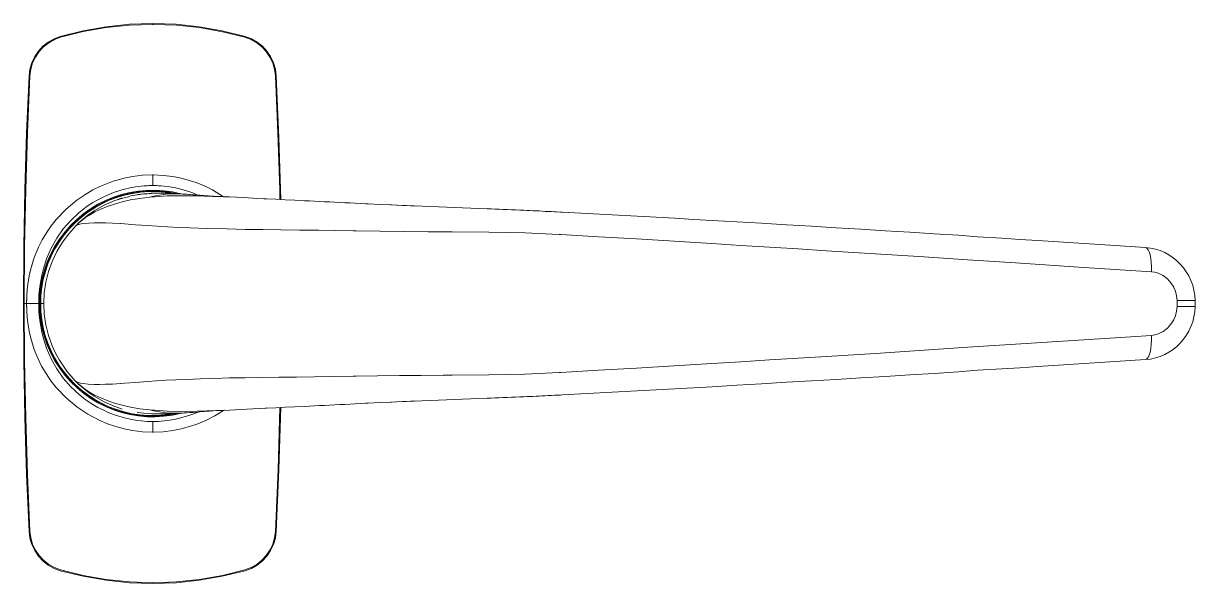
# Model space of a CAD drawing. Header units: millimetres. Extents: x 1459 to 16731, y 971 to 8404.
# Drawn here: x 3925.1 to 4061.1, y 1784.6 to 1849.6 of the extents above; entities that cross this region are included whole.
import ezdxf

# ---------------------------------------------------------------- set-up
doc = ezdxf.new("R2010")
doc.units = ezdxf.units.MM
doc.header["$LTSCALE"] = 0.5
doc.layers.add('Quincaillerie', color=150, linetype='Continuous', lineweight=20)
doc.layers.add('Texte', color=7, linetype='Continuous', lineweight=20)

# ---------------------------------------------------------------- blocks, each defined once
blk = doc.blocks.new('bequille vue1')
at = {"layer": 'Quincaillerie'}
for p, q in [((0, 32.4, -12.3), (0, 32.5, -17.8)), ((-1.81, 12.62, 0.7), (-1.72, 12.64, 0.7)), ((-1.72, 12.64, 1.46), (-1.02, 12.72, 1.46)), ((-1.72, 12.64, 0.7), (-1.45, 12.67, 0.7)), ((-1.72, 12.64, 1.46), (-1.72, 12.64, 1.46)), ((-1.02, 12.72, 1.46), (-0.39, 12.77, 1.46)), ((-1.02, 12.72, 1.46), (-1.02, 12.72, 1.46)), ((-0.89, 12.71, 9.86), (-0.29, 12.77, 9.86)), ((-0.39, 12.77, 1.46), (-0.1, 12.79, 1.46)), ((-0.39, 12.77, 0.7), (-0.38, 12.77, 0.7)), ((-0.38, 12.77, 0.7), (-0.19, 12.78, 0.7)), ((-0.32, 12.34, 20.41), (-0.34, 12.34, 20.38)), ((-0.29, 12.77, 9.86), (-0.1, 12.79, 9.86)), ((-0.12, 12.79, 5.62), (-0.19, 12.78, 5.62)), ((-0.19, 12.78, 0.7), (-0.15, 12.78, 0.7)), ((-0.11, 12.79, 5.62), (-0.12, 12.79, 5.62)), ((-0.04, 12.79, 5.62), (-0.11, 12.79, 5.62)), ((-0.1, 12.79, 0.7), (-0.09, 12.79, 0.7)), ((-0.1, 12.79, 9.86), (-0.1, 12.79, 9.86)), ((-0.09, 12.79, 0.7), (0, 12.79, 0.7)), ((-0.09, 12.79, 1.46), (0, 12.79, 1.46)), ((0, 12.79, 5.62), (-0.04, 12.79, 5.62)), ((0, 13.07, -8.5), (0, 13.15, 0.4)), ((0, 12.79, 1.46), (0.7, 12.81, 1.46)), ((0.7, 12.81, 5.62), (0, 12.79, 5.62)), ((0.7, 12.81, 0.7), (1.06, 12.81, 0.7)), ((0.7, 12.81, 0.7), (0.7, 12.81, 0.7)), ((0.7, 12.81, 1.46), (0.94, 12.81, 1.46)), ((0.7, 12.81, 5.62), (0.7, 12.81, 5.62)), ((0.94, 12.81, 1.46), (1.49, 12.79, 1.46)), ((0.98, 12.79, 0.7), (1.49, 12.79, 0.7)), ((1.06, 12.81, 0.7), (1.09, 12.81, 0.7)), ((1.09, 12.81, 0.7), (1.83, 12.8, 0.7)), ((1.49, 12.79, 1.46), (1.49, 12.79, 1.46)), ((1.5, 12.79, 0.7), (2.56, 12.75, 0.7)), ((1.83, 12.8, 0.7), (1.83, 12.8, 0.7)), ((2.32, 12.78, 13.33), (1.84, 12.8, 13.33)), ((1.84, 12.8, 13.33), (2.11, 12.78, 13.33)), ((2.11, 12.78, 13.33), (2.56, 12.75, 13.33)), ((2.45, 12.77, 13.33), (2.32, 12.78, 13.33)), ((2.43, 12.77, 0.7), (2.52, 12.77, 0.7)), ((2.91, 12.75, 13.33), (2.45, 12.77, 13.33)), ((2.56, 12.75, 0.7), (2.58, 12.75, 0.7)), ((2.56, 12.75, 13.33), (2.58, 12.75, 13.33)), ((2.58, 12.75, 0.7), (2.58, 12.75, 0.7)), ((2.59, 12.75, 13.33), (2.65, 12.74, 13.33)), ((2.65, 12.74, 13.33), (2.65, 12.74, 13.33)), ((2.91, 12.75, 13.33), (2.91, 12.75, 13.33)), ((3.22, 12.73, 13.33), (2.91, 12.75, 13.33)), ((3.69, 12.68, 18.09), (3.69, 12.68, 18.09)), ((3.69, 12.68, 18.09), (5.25, 12.59, 18.09)), ((3.69, 12.68, 20.79), (4.64, 12.63, 20.79)), ((4.64, 12.63, 18.09), (4.86, 12.61, 18.09)), ((4.64, 12.63, 20.79), (4.64, 12.63, 20.79)), ((4.86, 12.61, 18.09), (5.25, 12.58, 18.09)), ((5.25, 12.59, 18.09), (5.26, 12.59, 18.09)), ((5.25, 12.58, 18.09), (5.28, 12.57, 18.09)), ((5.26, 12.59, 18.09), (5.36, 12.58, 18.09)), ((5.28, 12.57, 18.09), (5.38, 12.56, 18.09)), ((5.36, 12.58, 18.09), (5.38, 12.58, 18.09)), ((5.36, 12.58, 18.09), (5.36, 12.58, 18.09)), ((5.38, 12.58, 18.09), (5.38, 12.58, 18.09)), ((5.38, 12.56, 18.09), (5.39, 12.56, 18.09)), ((5.39, 12.56, 18.09), (5.4, 12.56, 18.09)), ((5.39, 12.56, 18.09), (5.39, 12.56, 18.09)), ((5.4, 12.56, 18.09), (6.34, 12.48, 18.09)), ((5.4, 12.56, 18.09), (5.4, 12.56, 18.09)), ((5.45, 12.57, 18.09), (6.95, 12.47, 18.09)), ((6.6, 12.49, 18.09), (6.61, 12.49, 18.09)), ((6.6, 12.49, 26.13), (6.95, 12.47, 26.13)), ((6.61, 12.49, 18.09), (6.95, 12.47, 18.09)), ((6.95, 12.47, 18.09), (6.98, 12.47, 18.09)), ((6.95, 12.47, 18.09), (6.98, 12.46, 18.09)), ((6.95, 12.47, 26.13), (6.98, 12.46, 26.13)), ((6.98, 12.47, 18.09), (7, 12.47, 18.09)), ((6.98, 12.46, 18.09), (7.01, 12.46, 18.09)), ((6.98, 12.46, 26.13), (7.01, 12.46, 26.13)), ((7, 12.47, 18.09), (7, 12.47, 18.09)), ((7, 12.47, 18.09), (8.23, 12.4, 18.09)), ((7.01, 12.46, 18.09), (7.43, 12.43, 18.09)), ((7.01, 12.46, 18.09), (7.01, 12.46, 18.09)), ((7.01, 12.46, 26.13), (7.43, 12.43, 26.13)), ((7.43, 12.43, 26.13), (7.44, 12.43, 26.13)), ((7.57, 12.42, 28.61), (8.2, 12.4, 28.61)), ((8.2, 12.4, 28.61), (8.21, 12.4, 28.61)), ((8.21, 12.4, 18.09), (8.23, 12.4, 18.09)), ((8.21, 12.4, 18.09), (8.21, 12.4, 18.09)), ((8.23, 12.4, 18.09), (8.9, 12.37, 18.09)), ((8.23, 12.4, 18.09), (8.3, 12.39, 18.09)), ((8.3, 12.39, 18.09), (8.35, 12.39, 18.09)), ((25.01, 11.57, 39.98), (24.72, 11.58, 39.88)), ((29.08, 11.38, 43.7), (27.71, 11.44, 43.7)), ((-8.63, 9.31, 1.13), (-8.2, 9.71, 0.7)), ((-8.56, 9.37, 1.87), (-7.97, 9.88, 1.87)), ((-7.33, 10.27, 6.33), (-7.15, 10.38, 6.33)), ((47.53, 10.61, 43.64), (47.34, 10.62, 43.7)), ((47.53, 10.61, 43.64), (47.53, 10.61, 43.64)), ((-8.72, 9.23, 1.22), (-8.67, 9.27, 1.17)), ((-8.67, 9.27, 1.17), (-8.63, 9.31, 1.13)), ((47.35, 8.01, 46.66), (47.17, 8.02, 46.66)), ((-14.06, 4.29, -0.88), (-14.02, 4.45, -0.88)), ((-14.02, 4.45, -0.88), (-14, 4.5, -0.88)), ((-14.24, 3.59, -0.91), (-14.21, 3.73, -0.91)), ((-15, 0, -17.8), (-14.9, 0, -12.3)), ((-14.63, 0.18, -0.97), (-14.62, 0.27, -0.97)), ((-14.63, 0, -0.97), (-14.63, 0.09, -0.97)), ((-14.63, 0, -0.97), (-14.63, 0, -0.97)), ((-14.63, 0, -0.97), (-14.63, 0, -0.97)), ((-14.62, 0.54, -0.97), (-14.62, 0.63, -0.97)), ((-14.62, 0.45, -0.97), (-14.62, 0.54, -0.97)), ((-14.62, 0.27, -0.97), (-14.62, 0.36, -0.97)), ((-14.61, 0.8, -0.97), (-14.6, 0.9, -0.97)), ((-14.61, 0.72, -0.97), (-14.61, 0.8, -0.97)), ((-14.6, 0.99, -0.97), (-14.59, 1.07, -0.97)), ((-13.07, 0, -8.5), (-13.15, 0, 0.4)), ((-13, 0), (-12.65, 0, 0.35)), ((120.97, -0.34, 30.68), (120.96, 0.34, 30.64)), ((-14.63, -0.09, -0.97), (-14.63, 0, -0.97)), ((-14.62, -0.27, -0.97), (-14.63, -0.18, -0.97)), ((-14.62, -0.36, -0.97), (-14.62, -0.27, -0.97)), ((-14.62, -0.54, -0.97), (-14.62, -0.45, -0.97)), ((-14.62, -0.63, -0.97), (-14.62, -0.54, -0.97)), ((-14.61, -0.8, -0.97), (-14.61, -0.72, -0.97)), ((-14.6, -0.9, -0.97), (-14.61, -0.8, -0.97)), ((-14.59, -1.07, -0.97), (-14.6, -0.99, -0.97)), ((-14.57, -1.34, -0.99), (-14.59, -1.07, -0.99)), ((-14.55, -1.61, -0.99), (-14.57, -1.34, -0.99)), ((-14.21, -3.73, -0.91), (-14.24, -3.59, -0.91)), ((-14.02, -4.45, -0.88), (-14.06, -4.29, -0.88)), ((-14, -4.5, -0.88), (-14.02, -4.45, -0.88)), ((47.17, -8.02, 46.66), (47.35, -8.01, 46.66)), ((-8.72, -9.23, 1.22), (-8.67, -9.27, 1.17)), ((-8.67, -9.27, 1.17), (-8.63, -9.31, 1.13)), ((-8.63, -9.31, 1.13), (-8.2, -9.71, 0.7)), ((-7.97, -9.88, 1.54), (-8.56, -9.37, 1.54)), ((-7.33, -10.27, 6.33), (-7.15, -10.38, 6.33)), ((47.34, -10.62, 43.7), (47.53, -10.61, 43.69)), ((24.72, -11.58, 39.88), (25.01, -11.57, 39.98)), ((27.68, -11.44, 39.98), (27.71, -11.44, 39.98)), ((-4.06, -12.43, -10.5), (-4.05, -12.45, -11.51)), ((-0.34, -12.34, 20.38), (-0.32, -12.34, 20.41)), ((0, -13.15, 0.4), (0, -13.07, -8.5)), ((5.25, -12.59, 18.09), (5.26, -12.59, 18.09)), ((5.26, -12.59, 18.09), (5.36, -12.58, 18.09)), ((5.36, -12.58, 18.09), (5.38, -12.58, 18.09)), ((5.36, -12.58, 18.09), (5.36, -12.58, 18.09)), ((5.38, -12.58, 18.09), (5.38, -12.58, 18.09)), ((6.95, -12.47, 18.09), (6.98, -12.47, 18.09)), ((6.98, -12.47, 18.09), (7, -12.47, 18.09)), ((7, -12.47, 18.09), (8.23, -12.4, 18.09)), ((7, -12.47, 18.09), (7, -12.47, 18.09)), ((7.57, -12.42, 28.62), (8.2, -12.4, 28.62)), ((8.2, -12.4, 28.62), (8.21, -12.4, 28.62)), ((8.21, -12.4, 18.09), (8.23, -12.4, 18.09)), ((8.21, -12.4, 18.09), (8.21, -12.4, 18.09)), ((8.23, -12.4, 18.09), (8.9, -12.37, 18.09)), ((8.23, -12.4, 18.09), (8.3, -12.39, 18.09)), ((8.3, -12.39, 18.09), (8.35, -12.39, 18.09)), ((0, -32.4, -12.3), (0, -32.5, -17.8))]:
    blk.add_line(p, q, dxfattribs=at)
for points, elevation in [([(0, 32.5), (-2.71, 32.41), (-5.41, 32.12), (-8.08, 31.65), (-10.72, 31), (-11.45, 30.73), (-12.12, 30.35), (-12.73, 29.87), (-13.26, 29.3), (-13.69, 28.66), (-14.02, 27.95), (-14.24, 27.21), (-14.34, 26.44), (-14.63, 19.81), (-14.84, 13.18), (-14.96, 6.61), (-15, 0.03), (-15, 0)], -17.8), ([(-14.9, 0), (-14.9, 0.03), (-14.86, 6.61), (-14.74, 13.18), (-14.53, 19.81), (-14.24, 26.44), (-14.15, 27.19), (-13.93, 27.92), (-13.61, 28.61), (-13.18, 29.24), (-12.67, 29.8), (-12.07, 30.27), (-11.41, 30.64), (-10.69, 30.91), (-8.06, 31.56), (-5.4, 32.03), (-2.71, 32.31), (0, 32.4)], -12.3), ([(0, 32.5), (2.71, 32.41), (5.41, 32.12), (8.08, 31.65), (10.72, 31), (11.45, 30.73), (12.12, 30.35), (12.73, 29.87), (13.26, 29.3), (13.69, 28.66), (14.02, 27.95), (14.24, 27.21), (14.34, 26.44), (14.65, 19.26), (14.86, 12.07)], -17.8), ([(14.77, 12.07), (14.74, 13.18), (14.53, 19.81), (14.24, 26.44), (14.15, 27.19), (13.93, 27.92), (13.61, 28.61), (13.18, 29.24), (12.67, 29.8), (12.07, 30.27), (11.41, 30.64), (10.69, 30.91), (8.09, 31.55), (5.45, 32.02), (2.78, 32.3), (0.1, 32.4), (0, 32.4)], -12.3), ([(-13.23, 0), (-13.23, 0), (-13.23, 0.01), (-13.23, 0.02), (-13.23, 0.03), (-13.23, 0.04), (-13.23, 0.06), (-13.23, 0.08), (-13.23, 0.13), (-13.23, 0.17), (-13.23, 0.25), (-13.22, 0.33), (-13.22, 0.5), (-13.21, 0.66), (-13.2, 0.99), (-13.17, 1.32), (-13.1, 1.98), (-13, 2.64), (-12.87, 3.29), (-12.72, 3.93), (-12.31, 5.19), (-11.79, 6.41), (-11.14, 7.57), (-10.38, 8.65), (-9.51, 9.65), (-8.54, 10.56), (-8.02, 10.97), (-7.76, 11.17), (-7.48, 11.36), (-6.93, 11.72), (-6.35, 12.05), (-5.76, 12.35), (-5.16, 12.63), (-4.54, 12.87), (-3.91, 13.08), (-3.59, 13.18), (-3.27, 13.27), (-2.63, 13.42), (-1.98, 13.53), (-1.32, 13.62), (-0.99, 13.65), (-0.66, 13.67), (-0.49, 13.68), (-0.33, 13.69), (-0.24, 13.69), (-0.16, 13.69), (-0.12, 13.69), (-0.08, 13.69), (-0.03, 13.7), (-0.01, 13.7), (0, 13.7), (0, 13.7)], 0.4), ([(5.25, 12.59), (5.16, 12.63), (4.54, 12.87), (3.91, 13.08), (3.27, 13.27), (2.63, 13.42), (1.98, 13.53), (1.32, 13.62), (0.99, 13.65), (0.66, 13.67), (0.49, 13.68), (0.33, 13.69), (0.24, 13.69), (0.16, 13.69), (0.12, 13.69), (0.08, 13.69), (0.03, 13.7), (0.01, 13.7), (0, 13.7), (0, 13.7)], 0.4), ([(-4.39, 11.95), (-5.62, 11.42), (-6.79, 10.75), (-7.51, 10.25), (-8.2, 9.71)], 0.7), ([(-4.39, 11.95), (-4.25, 12)], 0.7), ([(-4.25, 12), (-3.73, 12.18)], 0.7), ([(-4.25, 12), (-4.25, 12)], 0.7), ([(-3.73, 12.18), (-3.62, 12.21)], 0.7), ([(-3.62, 12.21), (-3.55, 12.24)], 0.7), ([(24.72, 11.58), (24.12, 11.61), (23.51, 11.64), (22.9, 11.67), (22.3, 11.7), (21.7, 11.73), (21.11, 11.76), (20.52, 11.79), (19.93, 11.82), (19.35, 11.84), (18.77, 11.87), (18.2, 11.9), (17.63, 11.93), (16.49, 11.99), (15.38, 12.04), (14.28, 12.1), (13.19, 12.15), (12.91, 12.16)], 39.88), ([(115.23, 6.51), (111.07, 6.78), (106.9, 7.05), (102.72, 7.31), (100.63, 7.45), (98.53, 7.58), (95.72, 7.75), (93.51, 7.93), (90.69, 8.1), (87.86, 8.28), (85.02, 8.45), (82.18, 8.63), (79.33, 8.8), (76.46, 8.97), (73.6, 9.14), (73.54, 9.14), (70.67, 9.31), (67.79, 9.48), (64.91, 9.65), (62.75, 9.77), (60.58, 9.9), (58.41, 10.02), (56.24, 10.14), (53.33, 10.3), (50.43, 10.45), (47.53, 10.61)], 31.7), ([(-8.93, 9.03), (-9.75, 8.1), (-10.48, 7.11), (-11.13, 6.03), (-11.67, 4.89), (-12.1, 3.7), (-12.4, 2.49), (-12.59, 1.25), (-12.65, 0), (-12.59, -1.25), (-12.4, -2.49), (-12.1, -3.7), (-11.67, -4.89), (-11.28, -5.74), (-10.82, -6.57), (-9.97, -7.83), (-8.98, -8.98), (-8.93, -9.03)], 0.7), ([(115.23, 6.51), (115.81, 6.44), (116.38, 6.32), (116.93, 6.14), (117.45, 5.91), (117.94, 5.64), (118.41, 5.32), (118.84, 4.97), (119.25, 4.58), (119.62, 4.15), (119.95, 3.69), (120.24, 3.2), (120.49, 2.68), (120.69, 2.13), (120.84, 1.56), (120.93, 0.95), (120.96, 0.34)], 31.7), ([(0, -32.5), (-2.71, -32.41), (-5.41, -32.12), (-8.08, -31.65), (-10.72, -31), (-11.45, -30.73), (-12.12, -30.35), (-12.73, -29.87), (-13.26, -29.3), (-13.69, -28.66), (-14.02, -27.95), (-14.24, -27.21), (-14.34, -26.44), (-14.63, -19.83), (-14.83, -13.22), (-14.96, -6.61), (-15, 0)], -17.8), ([(-14.9, 0), (-14.86, -6.61), (-14.74, -13.22), (-14.53, -19.83), (-14.24, -26.44), (-14.15, -27.19), (-13.93, -27.92), (-13.61, -28.61), (-13.18, -29.24), (-12.67, -29.8), (-12.07, -30.27), (-11.41, -30.64), (-10.69, -30.91), (-8.06, -31.56), (-5.4, -32.03), (-2.71, -32.31), (0, -32.4)], -12.3), ([(-13.23, 0), (-13.23, 0), (-13.23, -0.01), (-13.23, -0.02), (-13.23, -0.04), (-13.23, -0.06), (-13.23, -0.08), (-13.23, -0.13), (-13.23, -0.17), (-13.23, -0.25), (-13.22, -0.33), (-13.22, -0.5), (-13.21, -0.66), (-13.2, -0.99), (-13.17, -1.32), (-13.1, -1.98), (-13, -2.64), (-12.87, -3.29), (-12.72, -3.93), (-12.31, -5.19), (-11.79, -6.41), (-11.14, -7.57), (-10.38, -8.65), (-9.51, -9.65), (-8.54, -10.56), (-8.02, -10.97), (-7.76, -11.17), (-7.48, -11.36), (-6.93, -11.72), (-6.35, -12.05), (-5.76, -12.35), (-5.16, -12.63), (-4.54, -12.87), (-3.91, -13.08), (-3.27, -13.27), (-2.63, -13.42), (-1.98, -13.53), (-1.32, -13.62), (-0.99, -13.65), (-0.66, -13.67), (-0.49, -13.68), (-0.33, -13.69), (-0.24, -13.69), (-0.16, -13.69), (-0.12, -13.69), (-0.08, -13.69), (-0.03, -13.7), (-0.01, -13.7), (0, -13.7), (0, -13.7)], 0.4), ([(120.97, -0.34), (120.93, -0.95), (120.84, -1.56), (120.69, -2.13), (120.49, -2.68), (120.24, -3.2), (119.95, -3.69), (119.62, -4.15), (119.25, -4.58), (118.84, -4.97), (118.41, -5.32), (117.94, -5.64), (117.45, -5.91), (116.93, -6.14), (116.38, -6.32), (115.81, -6.44), (115.23, -6.51)], 30.68), ([(47.53, -10.61), (50.43, -10.45), (53.33, -10.3), (56.24, -10.14), (58.41, -10.02), (60.58, -9.9), (62.75, -9.77), (64.91, -9.65), (67.79, -9.48), (70.67, -9.31), (73.54, -9.14), (76.46, -8.97), (79.33, -8.8), (82.18, -8.63), (85.02, -8.45), (87.86, -8.28), (90.69, -8.1), (93.51, -7.93), (95.72, -7.75), (98.53, -7.58), (100.63, -7.45), (102.72, -7.31), (106.9, -7.05), (111.07, -6.78), (115.23, -6.51)], 43.69), ([(-8.2, -9.71), (-7.51, -10.25), (-6.79, -10.75), (-5.62, -11.42), (-4.39, -11.95)], 0.7), ([(-4.39, -11.95), (-4.25, -12), (-3.73, -12.18)], 0.7), ([(-3.73, -12.18), (-3.62, -12.21)], 0.7), ([(-3.62, -12.21), (-3.55, -12.24)], 0.7), ([(0, -32.5), (2.71, -32.41), (5.41, -32.12), (8.08, -31.65), (10.72, -31), (11.45, -30.73), (12.12, -30.35), (12.73, -29.87), (13.26, -29.3), (13.69, -28.66), (14.02, -27.95), (14.24, -27.21), (14.34, -26.44), (14.65, -19.26), (14.86, -12.07)], -17.8), ([(14.77, -12.07), (14.55, -19.26), (14.24, -26.44), (14.15, -27.19), (13.93, -27.92), (13.61, -28.61), (13.18, -29.24), (12.67, -29.8), (12.07, -30.27), (11.41, -30.64), (10.69, -30.91), (8.09, -31.55), (5.45, -32.02), (2.78, -32.3), (0.1, -32.4), (0, -32.4)], -12.3), ([(13.04, -12.16), (13.19, -12.15), (14.28, -12.1), (15.38, -12.04), (16.49, -11.99), (17.63, -11.93), (18.2, -11.9), (18.77, -11.87), (19.35, -11.84), (19.93, -11.82), (20.52, -11.79), (21.11, -11.76), (21.7, -11.73), (22.3, -11.7), (22.9, -11.67), (23.51, -11.64), (24.12, -11.61), (24.72, -11.58)], 33), ([(-1.81, -12.62), (-1.72, -12.64), (-1.02, -12.72), (-0.19, -12.78), (-0.1, -12.79), (0, -12.79)], 0.7), ([(5.24, -12.59), (5.16, -12.63), (4.54, -12.87), (3.91, -13.08), (3.27, -13.27), (2.63, -13.42), (1.98, -13.53), (1.32, -13.62), (0.99, -13.65), (0.66, -13.67), (0.49, -13.68), (0.33, -13.69), (0.24, -13.69), (0.16, -13.69), (0.12, -13.69), (0.1, -13.69), (0.08, -13.69), (0.03, -13.7), (0.01, -13.7), (0, -13.7), (0, -13.7)], 0.4), ([(0, -12.79), (0.7, -12.81), (1.83, -12.8), (2.42, -12.78)], 0.7), ([(2.42, -12.78), (2.52, -12.77), (2.89, -12.75)], 0.7), ([(2.89, -12.75), (2.92, -12.75)], 0.7), ([(2.92, -12.75), (3.02, -12.74)], 0.7), ([(3.02, -12.74), (3.33, -12.72)], 0.7)]:
    blk.add_lwpolyline(points, dxfattribs=dict(at, elevation=elevation))
at = {"layer": 'Quincaillerie', "extrusion": (-0.441361, -0.874324, 0.201886), "elevation": -1.93}
blk.add_lwpolyline([(-7.5, 23.36), (-7.51, 23.33)], dxfattribs=at)
at = {"layer": 'Quincaillerie', "extrusion": (0.025388, -0.988328, -0.15021), "elevation": -14.32}
blk.add_lwpolyline([(23.81, 42.16), (23.48, 42.06)], dxfattribs=at)
at = {"layer": 'Quincaillerie', "extrusion": (-1.22465e-16, 1, 0)}
blk.add_lwpolyline([(14.9, -12.3), (14.67, -2.78), (14.63, -1.19), (14.63, -0.97)], dxfattribs=at)
at = {"layer": 'Quincaillerie', "extrusion": (0.44128, -0.874376, -0.20184), "elevation": 1.93}
blk.add_lwpolyline([(-7.51, 23.33), (-7.5, 23.36)], dxfattribs=at)
at = {"layer": 'Quincaillerie', "extrusion": (-0.025741, -0.988144, 0.151358), "elevation": 14.36}
blk.add_lwpolyline([(23.48, 42.04), (23.81, 42.15)], dxfattribs=at)
at = {"layer": 'Quincaillerie'}
for points in [[(-13.24, 6.56, -0.74), (-12.81, 7.41, -0.69), (-12.32, 8.22, -0.63), (-11.78, 9.01, -0.58), (-11.19, 9.75, -0.54), (-10.06, 10.94, -0.48), (-8.8, 11.99, -0.44), (-7.88, 12.62, -0.42), (-6.93, 13.18, -0.41), (-6.15, 13.57, -0.4), (-4.57, 14.19, -0.37)], [(-4.57, 14.19, -0.37), (-4.28, 14.28, -0.37), (-3.32, 14.54, -0.36), (-2.35, 14.73, -0.35), (-1.19, 14.88, -0.34), (-0.04, 14.93, -0.34), (0, 14.93, -0.34)], [(8.23, 12.4, -0.43), (6.93, 13.18, -0.41), (6.15, 13.57, -0.4), (5.23, 13.95, -0.38), (4.28, 14.28, -0.37), (3.32, 14.54, -0.36), (2.35, 14.73, -0.35), (1.23, 14.87, -0.34), (0.1, 14.93, -0.34), (0.1, 14.93, -0.34), (0.1, 14.93, -0.34), (0.04, 14.93, -0.34), (0, 14.93, -0.34)], [(-0.34, 12.34, 20.38), (-1.49, 12.2, 18.84), (-2.56, 12.02, 17.22), (-3.54, 11.8, 15.53), (-4.44, 11.55, 13.78), (-5.27, 11.27, 11.97), (-6.02, 10.96, 10.12), (-6.71, 10.63, 8.24), (-7.33, 10.27, 6.33)], [(-4.25, 12, 1.7), (-3.47, 12.22, 1.7), (-2.66, 12.44, 1.7)], [(-2.58, 12.48, 1.46), (-1.85, 12.61, 1.46), (-1.02, 12.72, 1.46)], [(-1.72, 12.64, 0.7), (-1.72, 12.64, 0.7), (-1.72, 12.64, 0.7)], [(-1.05, 12.71, 0.7), (-0.86, 12.73, 0.7), (-0.39, 12.77, 0.7)], [(-1.02, 12.72, 1.46), (-1.02, 12.72, 1.46), (-1.02, 12.72, 1.46)], [(6.99, 12.44, 28.1), (5.05, 12.5, 26.28), (3.18, 12.51, 24.39), (1.68, 12.48, 22.77), (0.23, 12.39, 21.09), (-0.32, 12.34, 20.41)], [(-0.19, 12.78, 0.7), (-0.19, 12.78, 0.7), (-0.19, 12.78, 0.7)], [(-0.1, 12.79, 1.46), (-0.1, 12.79, 1.46), (-0.09, 12.79, 1.46)], [(0, 12.79, 0.7), (1.08, 12.81, 0.7), (2.43, 12.77, 0.7)], [(0.7, 12.81, 1.46), (0.7, 12.81, 1.46), (0.7, 12.81, 1.46)], [(1.84, 12.8, 13.33), (1.83, 12.8, 13.33), (1.84, 12.8, 13.33)], [(3.33, 12.72, 18.09), (3.49, 12.71, 18.09), (3.64, 12.7, 18.09), (3.96, 12.68, 18.09), (4.3, 12.66, 18.09), (4.64, 12.63, 18.09)], [(4.64, 12.63, 18.09), (4.64, 12.63, 18.09), (4.64, 12.63, 18.09)], [(5.38, 12.58, 18.09), (5.45, 12.57, 18.09), (5.45, 12.57, 18.09)], [(7.02, 12.44, 28.12), (6.99, 12.44, 28.1)], [(7.32, 12.43, 28.39), (7.02, 12.44, 28.12)], [(7.57, 12.42, 28.61), (7.32, 12.43, 28.39)], [(8.16, 12.4, 29.13), (7.95, 12.41, 28.95), (7.57, 12.42, 28.61)], [(8.23, 12.4, 29.19), (8.16, 12.4, 29.13)], [(8.9, 12.37, 29.77), (8.23, 12.4, 29.19)], [(12.91, 12.16, 32.9), (12.2, 12.2, 32.38), (10.53, 12.29, 31.1), (8.9, 12.37, 29.77)], [(27.68, 11.44, 43.7), (26.36, 11.5, 43.7), (25.01, 11.57, 43.7)], [(47.34, 10.62, 43.7), (46.81, 10.64, 43.7), (46.63, 10.65, 43.7), (46.27, 10.67, 43.7), (45.91, 10.69, 43.7), (45.56, 10.7, 43.7), (45.2, 10.72, 43.7), (44.85, 10.74, 43.7), (44.49, 10.75, 43.7), (44.13, 10.77, 43.7), (43.78, 10.79, 43.7), (43.42, 10.8, 43.7), (43.06, 10.82, 43.7), (42.59, 10.84, 43.7), (42.12, 10.86, 43.7), (41.64, 10.88, 43.7), (41.17, 10.9, 43.7), (40.69, 10.92, 43.7), (40.22, 10.94, 43.7), (39.75, 10.96, 43.7), (39.27, 10.98, 43.7), (38.8, 10.99, 43.7), (37.86, 11.03, 43.7), (36.91, 11.07, 43.7), (35.97, 11.11, 43.7), (35.03, 11.14, 43.7), (34.09, 11.18, 43.7), (33.16, 11.21, 43.7), (32.22, 11.25, 43.7), (31.29, 11.29, 43.7), (30.37, 11.33, 43.7), (29.9, 11.34, 43.7), (29.44, 11.36, 43.7), (28.98, 11.38, 43.7), (27.6, 11.44, 43.7)], [(27.71, 11.44, 43.7), (27.71, 11.44, 43.7), (27.68, 11.44, 43.7)], [(-7.45, 10.2, 5.94), (-7.79, 9.97, 4.79), (-8.56, 9.37, 1.87)], [(-7.33, 10.27, 6.33), (-7.45, 10.2, 5.94)], [(-3.73, 9.28, 22.46), (-4.66, 9.34, 20.58), (-5.48, 9.37, 18.66), (-6.19, 9.38, 16.71), (-6.8, 9.38, 14.74), (-7.42, 9.34, 12.29), (-7.93, 9.3, 9.84), (-8.31, 9.24, 7.43), (-8.61, 9.17, 5.01), (-8.8, 9.1, 2.86), (-8.93, 9.03, 0.7)], [(-8.72, 9.23, 1.22), (-8.84, 9.11, 0.7)], [(-8.64, 9.3, 1.54), (-8.72, 9.23, 1.22)], [(-8.56, 9.37, 1.87), (-8.64, 9.3, 1.54)], [(23.27, 8.44, 43.73), (21.24, 8.48, 43.03), (19.25, 8.51, 42.25), (17.05, 8.53, 41.27), (14.89, 8.56, 40.19), (12.78, 8.58, 39.01), (10.73, 8.61, 37.74), (8.65, 8.65, 36.3), (6.41, 8.71, 34.57), (4.28, 8.78, 32.71), (2.98, 8.84, 31.44), (1.72, 8.9, 30.12), (0.53, 8.97, 28.75), (-0.6, 9.05, 27.33), (-2, 9.15, 25.36), (-3.26, 9.24, 23.32), (-3.71, 9.28, 22.49)], [(47.17, 8.02, 46.66), (43.19, 8.2, 46.57), (38.99, 8.29, 46.38), (34.76, 8.32, 46.04), (31.96, 8.34, 45.69), (29.16, 8.35, 45.22), (26.37, 8.38, 44.61), (23.6, 8.43, 43.84)], [(115.9, 3.69, 34.46), (108.05, 4.2, 36.82), (100.14, 4.71, 39.03), (94.55, 5.07, 40.46), (89.54, 5.42, 41.78), (83.89, 5.78, 42.98), (78.21, 6.13, 44.04), (74.9, 6.34, 44.59), (71.57, 6.54, 45.08), (68.24, 6.75, 45.51), (64.9, 6.96, 45.88), (60.53, 7.22, 46.26), (56.14, 7.49, 46.52), (51.75, 7.75, 46.66), (47.35, 8.01, 46.66)], [(-14.06, 4.29, -0.88), (-13.74, 5.33, -0.82), (-13.33, 6.35, -0.76), (-13.24, 6.56, -0.74)], [(-12.98, 1.96, -11.73), (-12.75, 3.11, -11.66), (-12.42, 4.23, -11.59), (-12.04, 5.23, -11.54), (-11.57, 6.19, -11.5), (-11.37, 6.56, -11.5)], [(-14.63, 0, -0.97), (-14.63, 0.03, -0.97), (-14.63, 0.03, -0.97), (-14.55, 1.62, -0.96), (-14.44, 2.52, -0.95), (-14.28, 3.41, -0.92), (-14.06, 4.29, -0.88)], [(118.49, 1.89, 33.72), (118.17, 2.41, 33.8), (117.76, 2.86, 33.91), (117.25, 3.25, 34.06), (116.69, 3.53, 34.22), (116.3, 3.64, 34.33), (115.9, 3.69, 34.46)], [(-13.12, 0.39, -11.79), (-12.98, 1.96, -11.73)], [(118.51, 1.87, 33.71), (118.49, 1.89, 33.72)], [(118.88, 0.35, 33.62), (118.83, 0.9, 33.63), (118.69, 1.44, 33.67), (118.51, 1.87, 33.71)], [(-14.63, 0, -0.97), (-14.63, -0.03, -0.97), (-14.55, -1.62, -0.96), (-14.44, -2.52, -0.95), (-14.28, -3.41, -0.92), (-14.06, -4.29, -0.88)], [(-13.13, 0, -11.79), (-13.12, 0.24, -11.79)], [(-13.12, 0.24, -11.79), (-13.12, 0.39, -11.79)], [(-13.12, -0.39, -11.79), (-13.13, 0, -11.79)], [(118.51, -1.87, 33.71), (118.69, -1.44, 33.67), (118.83, -0.9, 33.63), (118.88, -0.35, 33.62)], [(115.9, -3.69, 34.46), (116.3, -3.64, 34.33), (116.69, -3.53, 34.22), (117.25, -3.25, 34.06), (117.76, -2.86, 33.91), (118.17, -2.41, 33.8), (118.49, -1.89, 33.72)], [(118.49, -1.89, 33.72), (118.51, -1.87, 33.71)], [(47.35, -8.01, 46.66), (51.75, -7.75, 46.66), (56.14, -7.49, 46.52), (60.53, -7.22, 46.26), (64.9, -6.96, 45.88), (68.24, -6.75, 45.51), (71.57, -6.54, 45.08), (74.9, -6.34, 44.59), (78.21, -6.13, 44.04), (83.89, -5.78, 42.98), (89.54, -5.42, 41.78), (94.55, -5.07, 40.46), (100.14, -4.71, 39.03), (108.05, -4.2, 36.82), (115.9, -3.69, 34.46)], [(-14.06, -4.29, -0.88), (-13.74, -5.33, -0.82), (-13.33, -6.35, -0.76), (-12.89, -7.26, -0.7), (-12.38, -8.13, -0.64), (-11.82, -8.96, -0.59), (-11.19, -9.75, -0.54), (-10.06, -10.94, -0.48), (-8.8, -11.99, -0.44), (-7.51, -12.85, -0.42), (-6.15, -13.57, -0.4), (-5.23, -13.95, -0.38), (-4.28, -14.28, -0.37), (-3.32, -14.54, -0.36), (-2.35, -14.73, -0.35), (-1.19, -14.88, -0.34), (-0.04, -14.93, -0.34), (0, -14.93, -0.34)], [(23.6, -8.43, 43.84), (26.1, -8.38, 44.54), (28.63, -8.35, 45.12), (31.16, -8.34, 45.57), (33.7, -8.33, 45.92), (33.7, -8.33, 45.92), (34.76, -8.32, 46.04), (38.99, -8.29, 46.38), (43.19, -8.2, 46.57), (47.17, -8.02, 46.66)], [(-8.93, -9.03, 0.7), (-8.8, -9.1, 2.86), (-8.61, -9.17, 5.01), (-8.36, -9.23, 7.08), (-8.05, -9.28, 9.14), (-7.5, -9.34, 11.95), (-6.8, -9.38, 14.74), (-6.19, -9.38, 16.71), (-5.48, -9.37, 18.66), (-4.66, -9.34, 20.58), (-3.73, -9.28, 22.46)], [(-8.84, -9.11, 0.7), (-8.72, -9.23, 1.22)], [(-8.72, -9.23, 1.22), (-8.72, -9.23, 1.22)], [(-8.72, -9.23, 1.22), (-8.64, -9.3, 1.54)], [(-8.64, -9.3, 1.54), (-8.56, -9.37, 1.87)], [(-8.56, -9.37, 1.87), (-7.79, -9.97, 4.79), (-7.45, -10.2, 5.94)], [(-3.71, -9.28, 22.49), (-3.26, -9.24, 23.32), (-2, -9.15, 25.36), (-0.6, -9.05, 27.33), (0.44, -8.98, 28.64), (1.54, -8.91, 29.92), (2.69, -8.85, 31.15), (3.88, -8.8, 32.33), (5.5, -8.74, 33.8), (7.18, -8.69, 35.19), (8.93, -8.64, 36.51), (10.73, -8.61, 37.74), (12.67, -8.58, 38.95), (14.65, -8.56, 40.07), (16.69, -8.54, 41.1), (18.76, -8.51, 42.04), (20.99, -8.48, 42.94), (23.27, -8.44, 43.73)], [(-7.45, -10.2, 5.94), (-7.33, -10.27, 6.33)], [(-7.33, -10.27, 6.33), (-6.71, -10.63, 8.24), (-6.02, -10.96, 10.12), (-5.27, -11.27, 11.97), (-4.44, -11.55, 13.78), (-3.54, -11.8, 15.53), (-2.56, -12.02, 17.22), (-1.49, -12.2, 18.84), (-0.34, -12.34, 20.38)], [(-7.33, -10.27, 6.33), (-7.33, -10.27, 6.33)], [(27.6, -11.44, 39.98), (28.98, -11.38, 39.98), (29.44, -11.36, 39.98), (29.9, -11.34, 39.98), (30.37, -11.33, 39.98), (31.29, -11.29, 39.98), (32.22, -11.25, 39.98), (33.16, -11.21, 39.98), (34.09, -11.18, 39.98), (35.03, -11.14, 39.98), (35.97, -11.11, 39.98), (36.91, -11.07, 39.98), (37.86, -11.03, 39.98), (38.8, -10.99, 39.98), (39.27, -10.98, 39.98), (39.75, -10.96, 39.98), (40.22, -10.94, 39.98), (40.69, -10.92, 39.98), (41.17, -10.9, 39.98), (41.64, -10.88, 39.98), (42.12, -10.86, 39.98), (42.59, -10.84, 39.98), (43.06, -10.82, 39.98), (43.42, -10.8, 39.98), (43.78, -10.79, 39.98), (44.13, -10.77, 39.98), (44.49, -10.75, 39.98), (44.85, -10.74, 39.98), (45.2, -10.72, 39.98), (45.56, -10.7, 39.98), (45.91, -10.69, 39.98), (46.27, -10.67, 39.98), (46.63, -10.65, 39.98), (46.81, -10.64, 39.98), (47.34, -10.62, 39.98)], [(8.9, -12.37, 29.76), (10.94, -12.27, 31.42), (13.04, -12.16, 33)], [(25.01, -11.57, 39.98), (26.36, -11.5, 39.98), (27.68, -11.44, 39.98)], [(-0.32, -12.34, 20.41), (0.23, -12.39, 21.09), (1.68, -12.48, 22.77), (3.18, -12.51, 24.39), (5.21, -12.5, 26.44), (7.32, -12.43, 28.39)], [(8.23, -12.4, -0.43), (7.21, -13.02, -0.41), (6.15, -13.57, -0.4), (5.23, -13.95, -0.38), (4.28, -14.28, -0.37), (3.32, -14.54, -0.36), (2.35, -14.73, -0.35), (1.23, -14.87, -0.34), (0.1, -14.93, -0.34), (0.04, -14.93, -0.34), (0, -14.93, -0.34)], [(3.33, -12.72, 18.09), (3.49, -12.71, 18.09), (3.64, -12.7, 18.09), (3.96, -12.68, 18.09), (4.3, -12.66, 18.09), (4.42, -12.65, 18.09)], [(4.42, -12.65, 18.09), (4.64, -12.63, 18.09), (5.25, -12.59, 18.09)], [(5.38, -12.58, 18.09), (5.45, -12.57, 18.09), (5.45, -12.57, 18.09)], [(5.45, -12.57, 18.09), (6.6, -12.49, 18.09), (6.95, -12.47, 18.09)], [(7.32, -12.43, 28.39), (7.57, -12.42, 28.62)], [(7.57, -12.42, 28.62), (8.9, -12.37, 29.76)]]:
    blk.add_polyline3d(points, dxfattribs=at)
at = {"layer": 'Quincaillerie', "extrusion": (1, 1.22465e-16, 0)}
for centre, radius, start, end in [((13.7, -1), 1.4, 28.1562, 47.8336), ((13.7, -1), 1.4, 47.8593, 90.0004), ((13.7, -1), 1.4, 47.8336, 47.8593), ((-12.77, -8.5), 0.3, 180.5, 220.6004), ((-13.7, -1), 1.4, 89.9996, 132.1407), ((-13.7, -1), 1.4, 132.1664, 151.8438), ((-13.7, -1), 1.4, 132.1407, 132.1664)]:
    blk.add_arc(centre, radius, start, end, dxfattribs=at)
at = {"layer": 'Quincaillerie'}
for centre, radius, start, end in [((0, 0, 0.4), 13.15, 75.4247, 284.5875), ((0, 0, -8.5), 13.07, 77.1665, 282.7569), ((0, 0), 13, 79.3489, 280.5646), ((-4.51, 4.72, 0.7), 6.17, 134.5583, 135.6834), ((4.47, -0.17, -0.99), 19.11, 174.6708, 176.2856), ((-4.51, -4.72, 0.7), 6.17, 224.3166, 225.4417)]:
    blk.add_arc(centre, radius, start, end, dxfattribs=at)
at = {"layer": 'Quincaillerie', "extrusion": (0, 0, -1)}
for start, end in [(85.5517, 90), (90, 94.3967), (32.1659, 49.9653), (27.7171, 27.7304), (18.8196, 18.8347), (23.2684, 23.2825), (14.3708, 14.3869), (9.922, 9.939), (1.0245, 1.0434), (5.4733, 5.4912), (356.5757, 356.5956), (352.1269, 352.1477), (347.6781, 347.6999), (343.2294, 343.2521), (338.7806, 338.8042), (334.3318, 334.3564)]:
    blk.add_arc((0, 0, 10.6), 13.13, start, end, dxfattribs=at)
at = {"layer": 'Quincaillerie', "extrusion": (0.529919, 6.48964e-17, 0.848048)}
for centre, start, end in [((-3.26, 7.53, 17.1), 357.2185, 12.8472), ((3.26, 7.53, 17.1), 167.1528, 182.7815)]:
    blk.add_arc(centre, 16, start, end, dxfattribs=at)
at = {"layer": 'Quincaillerie', "extrusion": (-1, -1.22465e-16, 0)}
blk.add_arc((-12.77, -8.5), 0.3, 180.5, 220.6004, dxfattribs=at)
at = {"layer": 'Quincaillerie', "extrusion": (-0.953169, 0.061666, 0.296083)}
blk.add_arc((-10.94, 64.09, -100.04), 3, 94.3787, 177.9815, dxfattribs=at)
at = {"layer": 'Quincaillerie', "extrusion": (-1.22465e-16, 1, 0)}
for start, end in [(87.8447, 90), (1.2144, 87.8447)]:
    blk.add_arc((13.23, -1), 1.4, start, end, dxfattribs=at)
at = {"layer": 'Quincaillerie', "extrusion": (-0.001734, 0.999984, -0.005336)}
blk.add_arc((-117.97, 30.77, -0.04), 3, 107.7153, 182.4715, dxfattribs=at)
at = {"layer": 'Quincaillerie', "extrusion": (0.961856, 8.90017e-15, -0.273555)}
blk.add_arc((0, 2.61, 105.15), 62.25, 89.6784, 90.3216, dxfattribs=at)
at = {"layer": 'Quincaillerie', "extrusion": (0.001734, 0.999984, 0.005336)}
blk.add_arc((-117.97, 30.77, 0.04), 3, 107.7153, 181.5848, dxfattribs=at)
at = {"layer": 'Quincaillerie', "extrusion": (0.953169, 0.061666, -0.296083)}
blk.add_arc((-10.94, 64.09, 100.04), 3, 94.3787, 177.9815, dxfattribs=at)

msp = doc.modelspace()

# ---------------------------------------------------------------- block references
at = {"layer": 'Texte', "lineweight": 20}
msp.add_blockref('bequille vue1', (3940.1, 1817.08, 10.6), dxfattribs=at)

doc.saveas('drawing.dxf')
